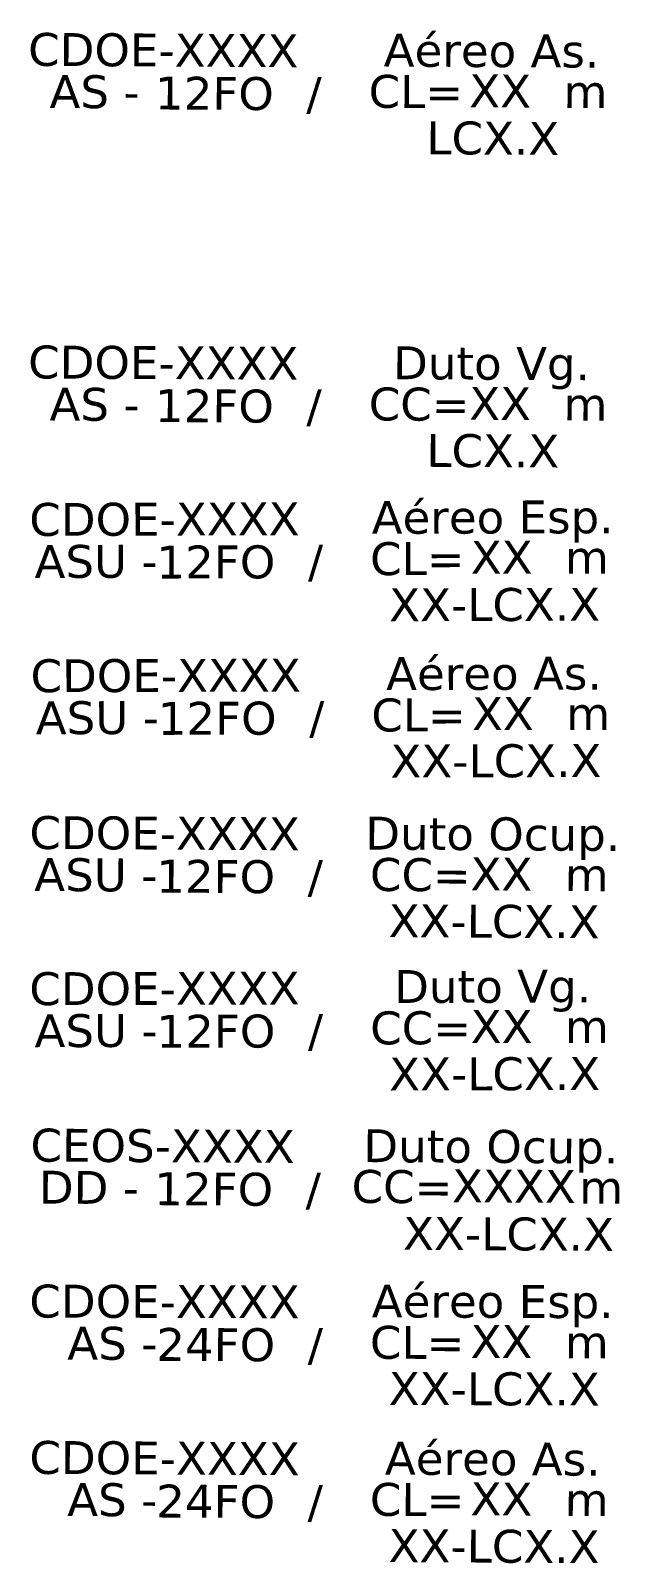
# Model space of a CAD drawing. Extents: x 12033 to 28038, y -9425 to 4777.
# Drawn here: x 13955.4 to 14134.3, y 583.2 to 1049.1 of the extents above; entities that cross this region are included whole.
import ezdxf
from ezdxf.enums import TextEntityAlignment as Align

# ---------------------------------------------------------------- set-up
doc = ezdxf.new("R2010")
doc.units = ezdxf.units.DM
doc.header["$LTSCALE"] = 5
doc.header["$MEASUREMENT"] = 0
doc.layers.add('label_cabos', color=7, linetype='Continuous')
doc.styles.add('siredit', font='verdana.ttf')

# ---------------------------------------------------------------- blocks, each defined once
blk = doc.blocks.new('Inst CB ESP CFOA-SM-AS-80-TS-24')
at = {"layer": 'label_cabos', "color": 0, "style": 'siredit'}
for tag, flags, p in [('ID_ATIVIDADE', 3, (1.314, 2.672)), ('FATOR', 1, (11.56, 2.551))]:
    blk.add_attdef(tag, text='', height=1, rotation=359.69, dxfattribs=dict(at, flags=flags)).set_placement(p, align=Align.MIDDLE_CENTER)
for tag, p in [('DESTINO_CABO', (3.131, 1.262)), ('TIPO_CABO', (13.108, 1.245)), ('TIPO_CABO', (1.762, -0.005)), ('CABO', (4.686, -0.052)), ('LANCE', (10.809, 0.002)), ('UND', (15.964, 0.002)), ('/', (7.714, -0.052)), ('FID', (13.148, -1.414))]:
    blk.add_attdef(tag, text='', height=1, rotation=359.69, dxfattribs=at).set_placement(p, align=Align.MIDDLE_CENTER)
blk.add_attdef('QTDE', (12.429, -0.475), '', height=1, rotation=359.69, dxfattribs=at)
blk = doc.blocks.new('Inst CB ESP CFOA-SM-ASU-120-S-12')
at = {"layer": 'label_cabos', "color": 0, "style": 'siredit'}
for tag, flags, p in [('ID_ATIVIDADE', 3, (1.314, 2.672)), ('FATOR', 1, (11.56, 2.551))]:
    blk.add_attdef(tag, text='', height=1, rotation=359.69, dxfattribs=dict(at, flags=flags)).set_placement(p, align=Align.MIDDLE_CENTER)
for tag, p in [('DESTINO_CABO', (3.131, 1.262)), ('TIPO_CABO', (13.108, 1.245)), ('TIPO_CABO', (1.262, -0.005)), ('CABO', (4.686, -0.052)), ('LANCE', (10.809, 0.002)), ('UND', (15.964, 0.002)), ('/', (7.714, -0.052)), ('FID', (13.148, -1.414))]:
    blk.add_attdef(tag, text='', height=1, rotation=359.69, dxfattribs=at).set_placement(p, align=Align.MIDDLE_CENTER)
blk.add_attdef('QTDE', (12.429, -0.475), '', height=1, rotation=359.69, dxfattribs=at)
blk = doc.blocks.new('Inst CB AS CFOA-SM-ASU-120-S-12')
at = {"layer": 'label_cabos', "color": 0, "style": 'siredit'}
for tag, flags, p in [('ID_ATIVIDADE', 3, (1.314, 2.672)), ('FATOR', 1, (11.56, 2.551))]:
    blk.add_attdef(tag, text='', height=1, rotation=359.69, dxfattribs=dict(at, flags=flags)).set_placement(p, align=Align.MIDDLE_CENTER)
for tag, p in [('DESTINO_CABO', (3.131, 1.262)), ('TIPO_CABO', (13.108, 1.245)), ('TIPO_CABO', (1.262, -0.005)), ('CABO', (4.686, -0.052)), ('LANCE', (10.809, 0.002)), ('UND', (15.964, 0.002)), ('/', (7.714, -0.052)), ('FID', (13.148, -1.414))]:
    blk.add_attdef(tag, text='', height=1, rotation=359.69, dxfattribs=at).set_placement(p, align=Align.MIDDLE_CENTER)
blk.add_attdef('QTDE', (12.429, -0.475), '', height=1, rotation=359.69, dxfattribs=at)
blk = doc.blocks.new('Inst CB DT VG CFOA-SM-ASU-120-S-12')
at = {"layer": 'label_cabos', "color": 0, "style": 'siredit'}
for tag, flags, p in [('ID_ATIVIDADE', 3, (1.314, 2.672)), ('FATOR', 1, (11.56, 2.551))]:
    blk.add_attdef(tag, text='', height=1, rotation=359.69, dxfattribs=dict(at, flags=flags)).set_placement(p, align=Align.MIDDLE_CENTER)
for tag, p in [('DESTINO_CABO', (3.131, 1.262)), ('TIPO_CABO', (13.108, 1.245)), ('TIPO_CABO', (1.262, -0.005)), ('CABO', (4.686, -0.052)), ('LANCE', (10.909, 0.002)), ('UND', (15.964, 0.002)), ('/', (7.714, -0.052)), ('FID', (13.148, -1.414))]:
    blk.add_attdef(tag, text='', height=1, rotation=359.69, dxfattribs=at).set_placement(p, align=Align.MIDDLE_CENTER)
blk.add_attdef('QTDE', (12.429, -0.475), '', height=1, rotation=359.69, dxfattribs=at)
blk = doc.blocks.new('Inst CB AS CFOA-SM-AS-80-TS-24')
at = {"layer": 'label_cabos', "color": 0, "style": 'siredit'}
for tag, flags, p in [('ID_ATIVIDADE', 3, (1.314, 2.672)), ('FATOR', 1, (11.56, 2.551))]:
    blk.add_attdef(tag, text='', height=1, rotation=359.69, dxfattribs=dict(at, flags=flags)).set_placement(p, align=Align.MIDDLE_CENTER)
for tag, p in [('DESTINO_CABO', (3.131, 1.262)), ('TIPO_CABO', (13.108, 1.245)), ('TIPO_CABO', (1.762, -0.005)), ('CABO', (4.686, -0.052)), ('LANCE', (10.809, 0.002)), ('UND', (15.964, 0.002)), ('/', (7.714, -0.052)), ('FID', (13.148, -1.414))]:
    blk.add_attdef(tag, text='', height=1, rotation=359.69, dxfattribs=at).set_placement(p, align=Align.MIDDLE_CENTER)
blk.add_attdef('QTDE', (12.429, -0.475), '', height=1, rotation=359.69, dxfattribs=at)
blk = doc.blocks.new('Inst CB DT OCUP CFOA-SM-ASU-120-S-12')
at = {"layer": 'label_cabos', "color": 0, "style": 'siredit'}
for tag, flags, p in [('ID_ATIVIDADE', 3, (1.314, 2.672)), ('FATOR', 1, (11.56, 2.551))]:
    blk.add_attdef(tag, text='', height=1, rotation=359.69, dxfattribs=dict(at, flags=flags)).set_placement(p, align=Align.MIDDLE_CENTER)
for tag, p in [('DESTINO_CABO', (3.131, 1.262)), ('TIPO_CABO', (13.108, 1.245)), ('TIPO_CABO', (1.262, -0.005)), ('CABO', (4.686, -0.052)), ('LANCE', (10.909, 0.002)), ('UND', (15.964, 0.002)), ('/', (7.714, -0.052)), ('FID', (13.148, -1.414))]:
    blk.add_attdef(tag, text='', height=1, rotation=359.69, dxfattribs=at).set_placement(p, align=Align.MIDDLE_CENTER)
blk.add_attdef('QTDE', (12.429, -0.475), '', height=1, rotation=359.69, dxfattribs=at)
blk = doc.blocks.new('Inst CB DT OCUP CFOA-SM-DD-S-12')
at = {"layer": 'label_cabos', "color": 0, "style": 'siredit'}
for tag, flags, p in [('ID_ATIVIDADE', 3, (1.314, 2.672)), ('FATOR', 1, (11.56, 2.551))]:
    blk.add_attdef(tag, text='', height=1, rotation=359.69, dxfattribs=dict(at, flags=flags)).set_placement(p, align=Align.MIDDLE_CENTER)
for tag, p in [('DESTINO_CABO', (3.131, 1.262)), ('TIPO_CABO', (13.108, 1.245)), ('TIPO_CABO', (1.112, -0.005)), ('CABO', (4.686, -0.052)), ('LANCE', (10.409, 0.022)), ('UND', (16.464, 0.002)), ('/', (7.714, -0.052)), ('FID', (13.648, -1.414))]:
    blk.add_attdef(tag, text='', height=1, rotation=359.69, dxfattribs=at).set_placement(p, align=Align.MIDDLE_CENTER)
blk.add_attdef('QTDE', (11.929, -0.455), '', height=1, rotation=359.69, dxfattribs=at)
blk = doc.blocks.new('Inst CB AS CFOA-SM-AS-120-S-12 A')
at = {"layer": 'label_cabos', "color": 0, "style": 'siredit'}
for tag, flags, p in [('ID_ATIVIDADE', 3, (1.314, 2.672)), ('FATOR', 1, (11.56, 2.551))]:
    blk.add_attdef(tag, text='', height=1, rotation=359.69, dxfattribs=dict(at, flags=flags)).set_placement(p, align=Align.MIDDLE_CENTER)
for tag, p in [('DESTINO_CABO', (3.131, 1.262)), ('TIPO_CABO', (13.108, 1.245)), ('TIPO_CABO', (1.262, -0.005)), ('CABO', (4.686, -0.052)), ('LANCE', (10.809, 0.002)), ('UND', (15.964, 0.002)), ('/', (7.714, -0.052)), ('FID', (13.148, -1.414))]:
    blk.add_attdef(tag, text='', height=1, rotation=359.69, dxfattribs=at).set_placement(p, align=Align.MIDDLE_CENTER)
blk.add_attdef('QTDE', (12.429, -0.475), '', height=1, rotation=359.69, dxfattribs=at)
blk = doc.blocks.new('Inst CB DT VG CFOA-SM-AS-120-S-12 A')
at = {"layer": 'label_cabos', "color": 0, "style": 'siredit'}
for tag, flags, p in [('ID_ATIVIDADE', 3, (1.314, 2.672)), ('FATOR', 1, (11.56, 2.551))]:
    blk.add_attdef(tag, text='', height=1, rotation=359.69, dxfattribs=dict(at, flags=flags)).set_placement(p, align=Align.MIDDLE_CENTER)
for tag, p in [('DESTINO_CABO', (3.131, 1.262)), ('TIPO_CABO', (13.108, 1.245)), ('TIPO_CABO', (1.262, -0.005)), ('CABO', (4.686, -0.052)), ('LANCE', (10.909, 0.002)), ('UND', (15.964, 0.002)), ('/', (7.714, -0.052)), ('FID', (13.148, -1.414))]:
    blk.add_attdef(tag, text='', height=1, rotation=359.69, dxfattribs=at).set_placement(p, align=Align.MIDDLE_CENTER)
blk.add_attdef('QTDE', (12.429, -0.475), '', height=1, rotation=359.69, dxfattribs=at)

msp = doc.modelspace()

# ---------------------------------------------------------------- block references
at = {"color": 0, "lineweight": 0}
ref = msp.add_blockref('Inst CB AS CFOA-SM-AS-120-S-12 A', (13964.36, 1030.56), dxfattribs=dict(at, xscale=10, yscale=10, zscale=10))
ref.add_attrib('DESTINO_CABO', 'CDOE-XXXX', dxfattribs={"layer": 'label_cabos', "color": 0, "height": 10, "rotation": 359.69, "style": 'siredit'}).set_placement((13995.67, 1043.18), align=Align.MIDDLE_CENTER)
ref.add_attrib('CABO', '12FO', dxfattribs={"layer": 'label_cabos', "color": 0, "height": 10, "rotation": 359.69, "style": 'siredit'}).set_placement((14011.22, 1030.04), align=Align.MIDDLE_CENTER)
ref.add_attrib('TIPO_CABO', 'Aéreo As.', dxfattribs={"layer": 'label_cabos', "color": 0, "height": 10, "rotation": 359.69, "style": 'siredit'}).set_placement((14095.44, 1043.01), align=Align.MIDDLE_CENTER)
ref.add_attrib('/', '/', dxfattribs={"layer": 'label_cabos', "color": 0, "height": 10, "rotation": 359.69, "style": 'siredit'}).set_placement((14041.5, 1030.04), align=Align.MIDDLE_CENTER)
ref.add_attrib('TIPO_CABO', 'AS - ', dxfattribs={"layer": 'label_cabos', "color": 0, "height": 10, "rotation": 359.69, "style": 'siredit'}).set_placement((13976.98, 1030.51), align=Align.MIDDLE_CENTER)
ref.add_attrib('FID', 'LCX.X', dxfattribs={"layer": 'label_cabos', "color": 0, "height": 10, "rotation": 359.69, "style": 'siredit'}).set_placement((14095.83, 1016.42), align=Align.MIDDLE_CENTER)
ref.add_attrib('LANCE', 'CL=', dxfattribs={"layer": 'label_cabos', "color": 0, "height": 10, "rotation": 359.69, "style": 'siredit'}).set_placement((14072.45, 1030.58), align=Align.MIDDLE_CENTER)
ref.add_attrib('QTDE', 'XX', (14088.64, 1025.81), dxfattribs={"layer": 'label_cabos', "color": 0, "height": 10, "rotation": 359.69, "style": 'siredit'})
ref.add_attrib('UND', 'm', dxfattribs={"layer": 'label_cabos', "color": 0, "height": 10, "rotation": 359.69, "style": 'siredit'}).set_placement((14124, 1030.58), align=Align.MIDDLE_CENTER)
ref = msp.add_blockref('Inst CB DT VG CFOA-SM-AS-120-S-12 A', (13964.36, 935.56), dxfattribs=dict(at, xscale=10, yscale=10, zscale=10))
ref.add_attrib('DESTINO_CABO', 'CDOE-XXXX', dxfattribs={"layer": 'label_cabos', "color": 0, "height": 10, "rotation": 359.69, "style": 'siredit'}).set_placement((13995.67, 948.18), align=Align.MIDDLE_CENTER)
ref.add_attrib('CABO', '12FO', dxfattribs={"layer": 'label_cabos', "color": 0, "height": 10, "rotation": 359.69, "style": 'siredit'}).set_placement((14011.22, 935.04), align=Align.MIDDLE_CENTER)
ref.add_attrib('TIPO_CABO', 'Duto Vg.', dxfattribs={"layer": 'label_cabos', "color": 0, "height": 10, "rotation": 359.69, "style": 'siredit'}).set_placement((14095.44, 948), align=Align.MIDDLE_CENTER)
ref.add_attrib('/', '/', dxfattribs={"layer": 'label_cabos', "color": 0, "height": 10, "rotation": 359.69, "style": 'siredit'}).set_placement((14041.5, 935.04), align=Align.MIDDLE_CENTER)
ref.add_attrib('TIPO_CABO', 'AS - ', dxfattribs={"layer": 'label_cabos', "color": 0, "height": 10, "rotation": 359.69, "style": 'siredit'}).set_placement((13976.98, 935.51), align=Align.MIDDLE_CENTER)
ref.add_attrib('FID', 'LCX.X', dxfattribs={"layer": 'label_cabos', "color": 0, "height": 10, "rotation": 359.69, "style": 'siredit'}).set_placement((14095.83, 921.41), align=Align.MIDDLE_CENTER)
ref.add_attrib('LANCE', 'CC=', dxfattribs={"layer": 'label_cabos', "color": 0, "height": 10, "rotation": 359.69, "style": 'siredit'}).set_placement((14073.45, 935.57), align=Align.MIDDLE_CENTER)
ref.add_attrib('QTDE', 'XX', (14088.64, 930.81), dxfattribs={"layer": 'label_cabos', "color": 0, "height": 10, "rotation": 359.69, "style": 'siredit'})
ref.add_attrib('UND', 'm', dxfattribs={"layer": 'label_cabos', "color": 0, "height": 10, "rotation": 359.69, "style": 'siredit'}).set_placement((14124, 935.57), align=Align.MIDDLE_CENTER)
ref = msp.add_blockref('Inst CB DT OCUP CFOA-SM-DD-S-12', (13964.14, 697.53), dxfattribs=dict(at, xscale=10, yscale=10, zscale=10))
ref.add_attrib('DESTINO_CABO', 'CEOS-XXXX', dxfattribs={"layer": 'label_cabos', "color": 0, "height": 10, "rotation": 359.69, "style": 'siredit'}).set_placement((13995.46, 710.16), align=Align.MIDDLE_CENTER)
ref.add_attrib('TIPO_CABO', 'Duto Ocup.', dxfattribs={"layer": 'label_cabos', "color": 0, "height": 10, "rotation": 359.69, "style": 'siredit'}).set_placement((14095.23, 709.98), align=Align.MIDDLE_CENTER)
ref.add_attrib('/', '/', dxfattribs={"layer": 'label_cabos', "color": 0, "height": 10, "rotation": 359.69, "style": 'siredit'}).set_placement((14041.28, 697.02), align=Align.MIDDLE_CENTER)
ref.add_attrib('FID', 'XX-LCX.X', dxfattribs={"layer": 'label_cabos', "color": 0, "height": 10, "rotation": 359.69, "style": 'siredit'}).set_placement((14100.62, 683.39), align=Align.MIDDLE_CENTER)
ref.add_attrib('LANCE', 'CC=', dxfattribs={"layer": 'label_cabos', "color": 0, "height": 10, "rotation": 359.69, "style": 'siredit'}).set_placement((14068.24, 697.75), align=Align.MIDDLE_CENTER)
ref.add_attrib('UND', 'm', dxfattribs={"layer": 'label_cabos', "color": 0, "height": 10, "rotation": 359.69, "style": 'siredit'}).set_placement((14128.78, 697.55), align=Align.MIDDLE_CENTER)
ref.add_attrib('CABO', '12FO', dxfattribs={"layer": 'label_cabos', "color": 0, "height": 10, "rotation": 359.69, "style": 'siredit'}).set_placement((14011, 697.02), align=Align.MIDDLE_CENTER)
ref.add_attrib('TIPO_CABO', 'DD - ', dxfattribs={"layer": 'label_cabos', "color": 0, "height": 10, "rotation": 359.69, "style": 'siredit'}).set_placement((13975.27, 697.49), align=Align.MIDDLE_CENTER)
ref.add_attrib('QTDE', 'XXXX', (14083.44, 692.99), dxfattribs={"layer": 'label_cabos', "color": 0, "height": 10, "rotation": 359.69, "style": 'siredit'})
at = {"layer": 'label_cabos'}
ref = msp.add_blockref('Inst CB ESP CFOA-SM-ASU-120-S-12', (13964.8, 887.74), dxfattribs=dict(at, xscale=10, yscale=10, zscale=10, rotation=0.4634636605450986))
ref.add_attrib('DESTINO_CABO', 'CDOE-XXXX', dxfattribs={"color": 0, "height": 10, "rotation": 0.1535, "style": 'siredit'}).set_placement((13996.02, 900.62), align=Align.MIDDLE_CENTER)
ref.add_attrib('TIPO_CABO', 'Aéreo Esp.', dxfattribs={"color": 0, "height": 10, "rotation": 0.1535, "style": 'siredit'}).set_placement((14095.78, 901.25), align=Align.MIDDLE_CENTER)
ref.add_attrib('CABO', '12FO', dxfattribs={"color": 0, "height": 10, "rotation": 0.1535, "style": 'siredit'}).set_placement((14011.67, 887.6), align=Align.MIDDLE_CENTER)
ref.add_attrib('/', '/', dxfattribs={"color": 0, "height": 10, "rotation": 0.1535, "style": 'siredit'}).set_placement((14041.95, 887.84), align=Align.MIDDLE_CENTER)
ref.add_attrib('TIPO_CABO', 'ASU - ', dxfattribs={"color": 0, "height": 10, "rotation": 0.1535, "style": 'siredit'}).set_placement((13977.43, 887.79), align=Align.MIDDLE_CENTER)
ref.add_attrib('FID', 'XX-LCX.X', dxfattribs={"color": 0, "height": 10, "rotation": 0.1535, "style": 'siredit'}).set_placement((14096.39, 874.66), align=Align.MIDDLE_CENTER)
ref.add_attrib('LANCE', 'CL=', dxfattribs={"color": 0, "height": 10, "rotation": 0.1535, "style": 'siredit'}).set_placement((14072.89, 888.63), align=Align.MIDDLE_CENTER)
ref.add_attrib('QTDE', 'XX', (14089.13, 884), dxfattribs={"color": 0, "height": 10, "rotation": 0.1535, "style": 'siredit'})
ref.add_attrib('UND', 'm', dxfattribs={"color": 0, "height": 10, "rotation": 0.1535, "style": 'siredit'}).set_placement((14124.44, 889.04), align=Align.MIDDLE_CENTER)
ref = msp.add_blockref('Inst CB AS CFOA-SM-ASU-120-S-12', (13965.19, 840.23), dxfattribs=dict(at, xscale=10, yscale=10, zscale=10, rotation=0.4634636605450989))
ref.add_attrib('DESTINO_CABO', 'CDOE-XXXX', dxfattribs={"color": 0, "height": 10, "rotation": 0.1535, "style": 'siredit'}).set_placement((13996.4, 853.11), align=Align.MIDDLE_CENTER)
ref.add_attrib('TIPO_CABO', 'Aéreo As.', dxfattribs={"color": 0, "height": 10, "rotation": 0.1535, "style": 'siredit'}).set_placement((14096.17, 853.74), align=Align.MIDDLE_CENTER)
ref.add_attrib('CABO', '12FO', dxfattribs={"color": 0, "height": 10, "rotation": 0.1535, "style": 'siredit'}).set_placement((14012.05, 840.09), align=Align.MIDDLE_CENTER)
ref.add_attrib('/', '/', dxfattribs={"color": 0, "height": 10, "rotation": 0.1535, "style": 'siredit'}).set_placement((14042.33, 840.34), align=Align.MIDDLE_CENTER)
ref.add_attrib('TIPO_CABO', 'ASU - ', dxfattribs={"color": 0, "height": 10, "rotation": 0.1535, "style": 'siredit'}).set_placement((13977.81, 840.29), align=Align.MIDDLE_CENTER)
ref.add_attrib('FID', 'XX-LCX.X', dxfattribs={"color": 0, "height": 10, "rotation": 0.1535, "style": 'siredit'}).set_placement((14096.78, 827.16), align=Align.MIDDLE_CENTER)
ref.add_attrib('LANCE', 'CL=', dxfattribs={"color": 0, "height": 10, "rotation": 0.1535, "style": 'siredit'}).set_placement((14073.28, 841.12), align=Align.MIDDLE_CENTER)
ref.add_attrib('QTDE', 'XX', (14089.51, 836.49), dxfattribs={"color": 0, "height": 10, "rotation": 0.1535, "style": 'siredit'})
ref.add_attrib('UND', 'm', dxfattribs={"color": 0, "height": 10, "rotation": 0.1535, "style": 'siredit'}).set_placement((14124.82, 841.54), align=Align.MIDDLE_CENTER)
at = {"layer": 'label_cabos', "color": 0, "lineweight": 0}
ref = msp.add_blockref('Inst CB DT OCUP CFOA-SM-ASU-120-S-12', (13964.74, 792.54), dxfattribs=dict(at, xscale=10, yscale=10, zscale=10))
ref.add_attrib('DESTINO_CABO', 'CDOE-XXXX', dxfattribs={"color": 0, "height": 10, "rotation": 359.69, "style": 'siredit'}).set_placement((13996.06, 805.17), align=Align.MIDDLE_CENTER)
ref.add_attrib('CABO', '12FO', dxfattribs={"color": 0, "height": 10, "rotation": 359.69, "style": 'siredit'}).set_placement((14011.6, 792.02), align=Align.MIDDLE_CENTER)
ref.add_attrib('TIPO_CABO', 'Duto Ocup.', dxfattribs={"color": 0, "height": 10, "rotation": 359.69, "style": 'siredit'}).set_placement((14095.82, 804.99), align=Align.MIDDLE_CENTER)
ref.add_attrib('/', '/', dxfattribs={"color": 0, "height": 10, "rotation": 359.69, "style": 'siredit'}).set_placement((14041.88, 792.02), align=Align.MIDDLE_CENTER)
ref.add_attrib('TIPO_CABO', 'ASU - ', dxfattribs={"color": 0, "height": 10, "rotation": 359.69, "style": 'siredit'}).set_placement((13977.36, 792.5), align=Align.MIDDLE_CENTER)
ref.add_attrib('FID', 'XX-LCX.X', dxfattribs={"color": 0, "height": 10, "rotation": 359.69, "style": 'siredit'}).set_placement((14096.22, 778.4), align=Align.MIDDLE_CENTER)
ref.add_attrib('LANCE', 'CC=', dxfattribs={"color": 0, "height": 10, "rotation": 359.69, "style": 'siredit'}).set_placement((14073.83, 792.56), align=Align.MIDDLE_CENTER)
ref.add_attrib('QTDE', 'XX', (14089.03, 787.8), dxfattribs={"color": 0, "height": 10, "rotation": 359.69, "style": 'siredit'})
ref.add_attrib('UND', 'm', dxfattribs={"color": 0, "height": 10, "rotation": 359.69, "style": 'siredit'}).set_placement((14124.38, 792.56), align=Align.MIDDLE_CENTER)
at = {"layer": 'label_cabos'}
ref = msp.add_blockref('Inst CB DT VG CFOA-SM-ASU-120-S-12', (13964.8, 745.12), dxfattribs=dict(at, xscale=10, yscale=10, zscale=10, rotation=0.4634636605450994))
ref.add_attrib('DESTINO_CABO', 'CDOE-XXXX', dxfattribs={"color": 0, "height": 10, "rotation": 0.1535, "style": 'siredit'}).set_placement((13996.02, 758), align=Align.MIDDLE_CENTER)
ref.add_attrib('CABO', '12FO', dxfattribs={"color": 0, "height": 10, "rotation": 0.1535, "style": 'siredit'}).set_placement((14011.67, 744.98), align=Align.MIDDLE_CENTER)
ref.add_attrib('TIPO_CABO', 'Duto Vg.', dxfattribs={"color": 0, "height": 10, "rotation": 0.1535, "style": 'siredit'}).set_placement((14095.78, 758.63), align=Align.MIDDLE_CENTER)
ref.add_attrib('/', '/', dxfattribs={"color": 0, "height": 10, "rotation": 0.1535, "style": 'siredit'}).set_placement((14041.95, 745.23), align=Align.MIDDLE_CENTER)
ref.add_attrib('TIPO_CABO', 'ASU - ', dxfattribs={"color": 0, "height": 10, "rotation": 0.1535, "style": 'siredit'}).set_placement((13977.43, 745.18), align=Align.MIDDLE_CENTER)
ref.add_attrib('FID', 'XX-LCX.X', dxfattribs={"color": 0, "height": 10, "rotation": 0.1535, "style": 'siredit'}).set_placement((14096.39, 732.04), align=Align.MIDDLE_CENTER)
ref.add_attrib('LANCE', 'CC=', dxfattribs={"color": 0, "height": 10, "rotation": 0.1535, "style": 'siredit'}).set_placement((14073.89, 746.02), align=Align.MIDDLE_CENTER)
ref.add_attrib('QTDE', 'XX', (14089.13, 741.38), dxfattribs={"color": 0, "height": 10, "rotation": 0.1535, "style": 'siredit'})
ref.add_attrib('UND', 'm', dxfattribs={"color": 0, "height": 10, "rotation": 0.1535, "style": 'siredit'}).set_placement((14124.44, 746.43), align=Align.MIDDLE_CENTER)
ref = msp.add_blockref('Inst CB ESP CFOA-SM-AS-80-TS-24', (13964.76, 650.14), dxfattribs=dict(at, xscale=10, yscale=10, zscale=10, rotation=0.1315642785740556))
ref.add_attrib('DESTINO_CABO', 'CDOE-XXXX', dxfattribs={"color": 0, "height": 10, "rotation": 359.8216, "style": 'siredit'}).set_placement((13996.04, 662.84), align=Align.MIDDLE_CENTER)
ref.add_attrib('TIPO_CABO', 'Aéreo Esp.', dxfattribs={"color": 0, "height": 10, "rotation": 359.8216, "style": 'siredit'}).set_placement((14095.81, 662.89), align=Align.MIDDLE_CENTER)
ref.add_attrib('CABO', '24FO', dxfattribs={"color": 0, "height": 10, "rotation": 359.8216, "style": 'siredit'}).set_placement((14011.62, 649.73), align=Align.MIDDLE_CENTER)
ref.add_attrib('/', '/', dxfattribs={"color": 0, "height": 10, "rotation": 359.8216, "style": 'siredit'}).set_placement((14041.9, 649.8), align=Align.MIDDLE_CENTER)
ref.add_attrib('TIPO_CABO', 'AS - ', dxfattribs={"color": 0, "height": 10, "rotation": 359.8216, "style": 'siredit'}).set_placement((13982.38, 650.13), align=Align.MIDDLE_CENTER)
ref.add_attrib('FID', 'XX-LCX.X', dxfattribs={"color": 0, "height": 10, "rotation": 359.8216, "style": 'siredit'}).set_placement((14096.27, 636.3), align=Align.MIDDLE_CENTER)
ref.add_attrib('LANCE', 'CL=', dxfattribs={"color": 0, "height": 10, "rotation": 359.8216, "style": 'siredit'}).set_placement((14072.85, 650.4), align=Align.MIDDLE_CENTER)
ref.add_attrib('QTDE', 'XX', (14089.06, 645.68), dxfattribs={"color": 0, "height": 10, "rotation": 359.8216, "style": 'siredit'})
ref.add_attrib('UND', 'm', dxfattribs={"color": 0, "height": 10, "rotation": 359.8216, "style": 'siredit'}).set_placement((14124.4, 650.52), align=Align.MIDDLE_CENTER)
ref = msp.add_blockref('Inst CB AS CFOA-SM-AS-80-TS-24', (13964.74, 602.61), dxfattribs=dict(at, xscale=10, yscale=10, zscale=10))
ref.add_attrib('DESTINO_CABO', 'CDOE-XXXX', dxfattribs={"color": 0, "height": 10, "rotation": 359.69, "style": 'siredit'}).set_placement((13996.06, 615.24), align=Align.MIDDLE_CENTER)
ref.add_attrib('TIPO_CABO', 'Aéreo As.', dxfattribs={"color": 0, "height": 10, "rotation": 359.69, "style": 'siredit'}).set_placement((14095.82, 615.06), align=Align.MIDDLE_CENTER)
ref.add_attrib('CABO', '24FO', dxfattribs={"color": 0, "height": 10, "rotation": 359.69, "style": 'siredit'}).set_placement((14011.6, 602.09), align=Align.MIDDLE_CENTER)
ref.add_attrib('/', '/', dxfattribs={"color": 0, "height": 10, "rotation": 359.69, "style": 'siredit'}).set_placement((14041.88, 602.09), align=Align.MIDDLE_CENTER)
ref.add_attrib('TIPO_CABO', 'AS - ', dxfattribs={"color": 0, "height": 10, "rotation": 359.69, "style": 'siredit'}).set_placement((13982.36, 602.57), align=Align.MIDDLE_CENTER)
ref.add_attrib('FID', 'XX-LCX.X', dxfattribs={"color": 0, "height": 10, "rotation": 359.69, "style": 'siredit'}).set_placement((14096.22, 588.47), align=Align.MIDDLE_CENTER)
ref.add_attrib('LANCE', 'CL=', dxfattribs={"color": 0, "height": 10, "rotation": 359.69, "style": 'siredit'}).set_placement((14072.83, 602.63), align=Align.MIDDLE_CENTER)
ref.add_attrib('QTDE', 'XX', (14089.03, 597.87), dxfattribs={"color": 0, "height": 10, "rotation": 359.69, "style": 'siredit'})
ref.add_attrib('UND', 'm', dxfattribs={"color": 0, "height": 10, "rotation": 359.69, "style": 'siredit'}).set_placement((14124.38, 602.63), align=Align.MIDDLE_CENTER)

doc.saveas('drawing.dxf')
